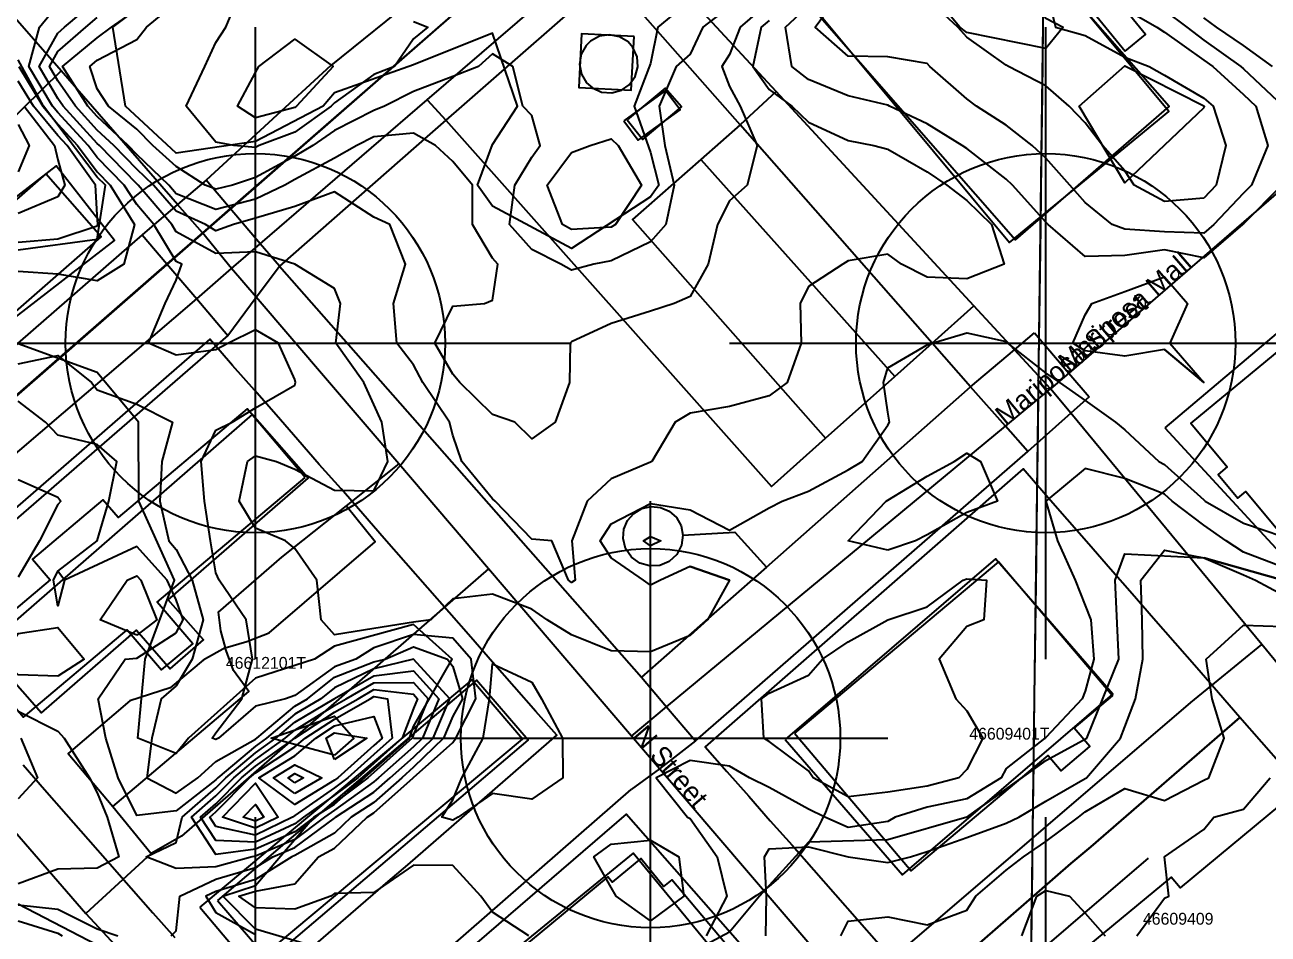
# Model space of a CAD drawing. Header units: metres. Extents: x 5999505 to 6749006, y 1851910 to 2460485.
# Drawn here: x 6330562 to 6331506, y 2152505 to 2153195 of the extents above; entities that cross this region are included whole.
import ezdxf

# ---------------------------------------------------------------- set-up
doc = ezdxf.new("R2010")
doc.units = ezdxf.units.M
for name, color, linetype in [('ADJOINING_LABELS', 230, 'Continuous'), ('ADJOINING_PARCELS', 241, 'Continuous'), ('BUILDINGS', 9, 'Continuous'), ('CENTER', 1, 'Continuous'), ('CL_LOCAL', 4, 'Continuous'), ('CL_MAJOR', 2, 'Continuous'), ('CL_TRAIL', 6, 'Continuous'), ('CONTOUR_1FT', 251, 'Continuous'), ('CONTOUR_INDEX', 150, 'Continuous'), ('CONTOUR_MAJOR', 92, 'Continuous'), ('PLSS_QQ', 8, 'Continuous'), ('PLSS_QQ_3D', 7, 'Continuous'), ('RAILROAD', 5, 'Continuous'), ('ROAD_LABELS', 3, 'Continuous')]:
    doc.layers.add(name, color=color, linetype=linetype)

msp = doc.modelspace()

# ---------------------------------------------------------------- linework, layer by layer
at = {"layer": 'ADJOINING_PARCELS'}
for points in [[(6330724.2782, 2152446.4336), (6330837.6054, 2152544.532), (6330852.5083, 2152557.3344), (6330965.6896, 2152655.6165), (6330949.722, 2152673.7691), (6330933.3194, 2152692.4714), (6330916.9169, 2152711.1737), (6330900.5159, 2152730.058), (6330884.1134, 2152748.7603), (6330867.5644, 2152767.4639), (6330851.1634, 2152786.3482), (6330834.761, 2152805.0506), (6330818.3586, 2152823.7529), (6330801.9577, 2152842.6373), (6330785.4088, 2152861.3409), (6330769.0065, 2152880.0433), (6330752.6057, 2152898.9277), (6330736.2034, 2152917.6301), (6330736.2034, 2152917.6301), (6330719.6561, 2152936.5157), (6330702.3838, 2152956.3175), (6330589.2013, 2152857.8544), (6330574.1505, 2152844.8713), (6330460.9685, 2152746.5907)], [(6331243.0464, 2152459.8385), (6331355.9352, 2152558.3067), (6331371.1293, 2152570.9249), (6331484.3087, 2152669.2091), (6331467.9058, 2152687.9111), (6331451.5044, 2152706.7951), (6331435.1015, 2152725.4971), (6331418.6986, 2152744.1991), (6331402.4438, 2152763.082), (6331386.041, 2152781.784), (6331369.6397, 2152800.668), (6331353.2369, 2152819.3701), (6331336.8342, 2152838.0721), (6331319.7079, 2152857.8723), (6331205.7857, 2152758.3206), (6331191.1761, 2152745.5156), (6331078.286, 2152646.8661), (6331094.8352, 2152628.1627), (6331111.3844, 2152609.4593), (6331127.7871, 2152590.7571), (6331144.3364, 2152572.0537), (6331160.7392, 2152553.3516), (6331177.2885, 2152534.6482), (6331193.6913, 2152515.9461), (6331210.0941, 2152497.2439)], [(6330560.5437, 2152633.0917), (6330576.9461, 2152614.3892), (6330593.3485, 2152595.6867), (6330609.8959, 2152576.801), (6330626.2983, 2152558.0985), (6330642.7007, 2152539.3961), (6330659.1032, 2152520.6936), (6330675.6522, 2152501.99)]]:
    msp.add_lwpolyline(points, dxfattribs=at)
for points in [[(6331371.1293, 2152570.9249), (6331355.9352, 2152558.3067), (6331243.0464, 2152459.8385), (6331259.5958, 2152441.1352), (6331275.9987, 2152422.4331), (6331292.4017, 2152403.731), (6331308.9526, 2152385.2098), (6331325.3556, 2152366.5077), (6331340.742, 2152348.9062), (6331454.211, 2152446.6419), (6331469.2616, 2152459.6254), (6331582.8657, 2152556.0862), (6331566.1741, 2152575.3366), (6331549.7711, 2152594.0385), (6331533.3696, 2152612.9225), (6331516.9666, 2152631.6244), (6331500.7101, 2152650.3252), (6331484.3087, 2152669.2091), (6331371.1293, 2152570.9249)], [(6331012.2104, 2152361.0631), (6331013.3705, 2152359.5973), (6331020.8974, 2152366.271), (6331133.9279, 2152464.0089), (6331018.2357, 2152595.6596), (6330905.0603, 2152498.1054), (6330897.5349, 2152491.6137), (6331005.0974, 2152369.131), (6331012.2104, 2152361.0631)]]:
    msp.add_lwpolyline(points, close=True, dxfattribs=at)
at = {"layer": 'BUILDINGS'}
for points in [[(6331163.8766, 2153204.655), (6331309.2479, 2153029.8011), (6331430.2007, 2153129.2957), (6331284.8321, 2153304.5131), (6331163.8766, 2153204.655)], [(6331165.5184, 2153201.1829), (6331313.9822, 2153031.8375), (6331430.6137, 2153133.2244), (6331282.1497, 2153302.5691), (6331165.5184, 2153201.1829)], [(6331397.171, 2153175.0753), (6331412.5113, 2153187.6924), (6331342.5985, 2153273.8221), (6331326.9653, 2153261.2074), (6331397.171, 2153175.0753)], [(6331024.5406, 2153186.1367), (6330984.4145, 2153188.286), (6330982.3223, 2153147.5268), (6331022.1554, 2153145.3799), (6331024.5406, 2153186.1367)], [(6330982.9068, 2153165.216), (6330984.3393, 2153157.6679), (6330988.2997, 2153151.0821), (6330992.7214, 2153147.1503), (6330999.7576, 2153144.0344), (6331007.4596, 2153143.498), (6331014.8905, 2153145.6215), (6331020.6078, 2153149.6159), (6331025.142, 2153155.8408), (6331027.2539, 2153163.2506), (6331026.7013, 2153170.9007), (6331023.5355, 2153177.9169), (6331019.8195, 2153182.1342), (6331013.2299, 2153186.1202), (6331005.6531, 2153187.6386), (6330998.0253, 2153186.4997), (6330991.2555, 2153182.8052), (6330987.9175, 2153179.5195), (6330984.1412, 2153172.8151), (6330982.9068, 2153165.216)], [(6331016.6904, 2153122.1239), (6331027.4121, 2153107.4731), (6331059.2471, 2153130.5129), (6331048.2324, 2153145.1662), (6331016.6904, 2153122.1239)], [(6331019.2168, 2153122.9042), (6331031.0216, 2153108.1352), (6331060.4086, 2153132.7971), (6331048.0129, 2153146.9884), (6331019.2168, 2153122.9042)], [(6330486.8822, 2153011.7881), (6330530.955, 2152954.9945), (6330630.0375, 2153031.3646), (6330585.6716, 2153088.1605), (6330486.8822, 2153011.7881)], [(6330492.4735, 2153007.5553), (6330534.4809, 2152959.7349), (6330619.9217, 2153034.1418), (6330577.9142, 2153081.9621), (6330492.4735, 2153007.5553)], [(6331427.3268, 2152889.0665), (6331550.5051, 2152755.4631), (6331699.8822, 2152883.7432), (6331692.2769, 2152892.5431), (6331652.633, 2152939.3958), (6331697.7992, 2152980.2399), (6331623.8953, 2153055.0423), (6331427.3268, 2152889.0665)], [(6331861.6788, 2152825.0433), (6331756.6376, 2152951.507), (6331689.9668, 2152896.7124), (6331654.2756, 2152939.6009), (6331705.9021, 2152982.1397), (6331644.6768, 2153055.8191), (6331447.0167, 2152892.5098), (6331474.584, 2152859.5176), (6331467.7973, 2152853.7479), (6331482.5945, 2152835.7872), (6331488.7893, 2152840.8336), (6331553.498, 2152763.1206), (6331541.9904, 2152753.3847), (6331636.5873, 2152639.7482), (6331861.6788, 2152825.0433)], [(6330774.7786, 2152851.416), (6330730.6663, 2152903.4766), (6330632.7049, 2152820.9077), (6330621.0953, 2152834.4737), (6330567.6879, 2152789.403), (6330581.0376, 2152773.6382), (6330517.5991, 2152720.2762), (6330560.8412, 2152669.3146), (6330639.6236, 2152735.6574), (6330665.746, 2152705.2248), (6330689.3507, 2152725.0551), (6330662.3583, 2152756.5871), (6330774.7786, 2152851.416)], [(6330531.0935, 2152722.1313), (6330574.611, 2152672.5875), (6330646.6243, 2152735.3451), (6330672.2587, 2152706.1543), (6330697.4044, 2152728.0837), (6330670.7537, 2152758.4114), (6330776.9429, 2152850.925), (6330734.4413, 2152899.2952), (6330531.0935, 2152722.1313)], [(6331139.1342, 2152652.4111), (6331228.105, 2152549.6688), (6331387.754, 2152686.7465), (6331298.7537, 2152789.4886), (6331139.1342, 2152652.4111)], [(6331146.2063, 2152657.2318), (6331234.7233, 2152552.7456), (6331338.5857, 2152640.3654), (6331348.4526, 2152628.6342), (6331370.2869, 2152647.0233), (6331358.3869, 2152660.9556), (6331387.597, 2152685.4736), (6331301.11, 2152787.3941), (6331146.2063, 2152657.2318)], [(6330694.7424, 2152525.134), (6330733.0488, 2152479.6744), (6330939.5867, 2152652.7359), (6330901.2772, 2152697.8312), (6330694.7424, 2152525.134)], [(6330708.2332, 2152530.1203), (6330747.3009, 2152484.5817), (6330943.8876, 2152651.9361), (6330904.8198, 2152697.4745), (6330708.2332, 2152530.1203)], [(6331579.305, 2152550.6542), (6331551.1602, 2152584.7433), (6331556.4671, 2152588.7047), (6331522.2258, 2152629.761), (6331514.5541, 2152623.2704), (6331524.708, 2152610.8089), (6331438.8566, 2152539.7885), (6331432.1829, 2152547.8527), (6331361.9677, 2152489.8113), (6331371.2515, 2152478.449), (6331357.0889, 2152466.5505), (6331388.1398, 2152429.5249), (6331400.5295, 2152439.6176), (6331418.5203, 2152417.99), (6331579.305, 2152550.6542)], [(6330928.6287, 2152488.4826), (6330994.2853, 2152408.5397), (6331089.4221, 2152486.0724), (6331023.765, 2152565.9787), (6330928.6287, 2152488.4826)], [(6330998.8971, 2152417.0576), (6331094.4879, 2152496.3706), (6331052.9907, 2152545.8607), (6331046.7957, 2152540.8144), (6331029.3884, 2152562.0734), (6331007.8497, 2152544.0462), (6331004.3665, 2152548.0796), (6330936.5093, 2152491.8403), (6330998.8971, 2152417.0576)]]:
    msp.add_lwpolyline(points, close=True, dxfattribs=at)
at = {"layer": 'CENTER'}
for p, q in [((6331036.8765, 2152473.3947, 275.3327), (6331036.8765, 2152833.3947, 275.3327)), ((6330856.8765, 2152653.3947, 275.3327), (6331216.8765, 2152653.3947, 275.3327))]:
    msp.add_line(p, q, dxfattribs=at)
msp.add_circle((6331036.8765, 2152653.3947, 275.3327), 144, dxfattribs=at)
at = {"layer": 'CL_LOCAL'}
for points in [[(6331635.5621, 2153173.8901), (6331608.8844, 2153150.8074), (6331354.4112, 2152930.6216), (6331340.5409, 2152918.6114)], [(6330589.456, 2153160.0705), (6330443.0844, 2153016.444)], [(6331132.2933, 2153144.3682), (6331104.982, 2153119.1067), (6331075.1131, 2153092.8468), (6331023.256, 2153047.2892), (6331169.5779, 2152881.1646)], [(6330867.3825, 2153138.2752), (6330881.3782, 2153122.6873), (6331128.7534, 2152844.6183), (6331169.5779, 2152881.1646)], [(6331075.1131, 2153092.8468), (6331222.2381, 2152928.1722)], [(6331169.5779, 2152881.1646), (6331222.2381, 2152928.1722), (6331250.5753, 2152953.4617), (6331282.2778, 2152981.782)], [(6331022.5021, 2152655.0052), (6331049.0555, 2152677.1053), (6331306.3769, 2152890.2749), (6331340.5409, 2152918.6114)], [(6330845.6871, 2152861.7566), (6330805.7507, 2152829.9364)], [(6330805.7507, 2152829.9364), (6330756.7587, 2152790.8363), (6330708.566, 2152749.1812), (6330710.441, 2152734.8577), (6330713.8815, 2152722.0504), (6330730.447, 2152726.7931), (6330747.2908, 2152733.3174), (6330827.7361, 2152802.414), (6330805.7507, 2152829.9364)], [(6330913.8933, 2152781.9746), (6330680.8267, 2152579.0584), (6330657.7459, 2152565.9592), (6330608.3182, 2152520.2732)], [(6330713.8815, 2152722.0504), (6330697.307, 2152712.6477), (6330672.1401, 2152691.7016), (6330641.6126, 2152681.6853), (6330594.84, 2152641.7299), (6330628.6479, 2152601.5861), (6330731.8052, 2152688.7725), (6330720.2736, 2152704.7044), (6330713.8815, 2152722.0504)], [(6331190.5251, 2152458.5211), (6331225.1268, 2152490.1306), (6331446.9535, 2152680.619), (6331500.7597, 2152724.4503)], [(6330628.6479, 2152601.5861), (6330657.7459, 2152565.9592)], [(6331234.3235, 2152407.3012), (6331414.9549, 2152562.411)]]:
    msp.add_lwpolyline(points, dxfattribs=at)
at = {"layer": 'CL_MAJOR'}
for points in [[(6331873.6113, 2154063.7456), (6331754.0315, 2153959.4685), (6331609.9553, 2153833.7296), (6331591.1269, 2153817.3182), (6331446.8137, 2153691.4365), (6331328.5883, 2153588.3515), (6331322.8335, 2153583.338), (6331300.404, 2153563.7523), (6331273.0755, 2153539.9107), (6331139.0105, 2153427.7816), (6331088.2385, 2153378.6834), (6331046.19, 2153342.8754), (6331024.6092, 2153323.2102), (6331018.3526, 2153317.764), (6330993.1784, 2153295.8346), (6330969.6269, 2153275.2754), (6330717.7916, 2153055.6562), (6330696.66, 2153037.2254)], [(6330696.66, 2153037.2254), (6330677.8492, 2153058.7874), (6330589.456, 2153160.0705), (6330405.6466, 2153370.6686), (6330384.4848, 2153394.9078), (6330361.2042, 2153421.6038), (6330334.208, 2153452.5536), (6330118.2109, 2153700.0806), (6330091.9409, 2153730.1873), (6330068.5323, 2153755.5011)], [(6330718.8242, 2153010.102), (6330740.633, 2153028.9277), (6330867.3825, 2153138.2752), (6330989.9989, 2153243.98), (6330995.1042, 2153248.3799), (6331018.0347, 2153268.2524)], [(6332912.9293, 2151098.4123), (6332783.8764, 2151239.2296), (6332735.1951, 2151292.3435), (6332701.3731, 2151331.3198), (6332462.1429, 2151605.5582), (6332274.3143, 2151825.7515), (6332123.9545, 2152001.2599), (6331800.8482, 2152373.1778), (6331669.7031, 2152521.9179), (6331642.2074, 2152552.9797), (6331620.1284, 2152579.9197), (6331541.9322, 2152674.5994), (6331500.7597, 2152724.4503), (6331355.8319, 2152900.1369), (6331340.5409, 2152918.6114), (6331313.153, 2152948.4349), (6331282.2778, 2152981.782), (6331132.2933, 2153144.3682), (6331077.3101, 2153203.6167), (6331035.0842, 2153249.8726), (6331031.1056, 2153254.2376), (6331018.0347, 2153268.2524)], [(6330696.66, 2153037.2254), (6330669.6848, 2153013.7092), (6330542.4224, 2152902.7284), (6330420.501, 2152796.4009), (6330416.6345, 2152793.0104), (6330392.7578, 2152772.1995)], [(6330718.8242, 2153010.102), (6330696.66, 2153037.2254)], [(6330412.8958, 2152748.1143), (6330439.1299, 2152770.5442), (6330692.3803, 2152987.0547), (6330718.8242, 2153010.102)], [(6331334.2275, 2152290.4892), (6331234.3235, 2152407.3012), (6331190.5251, 2152458.5211), (6331177.2898, 2152473.9934), (6331043.6315, 2152630.257), (6331022.5021, 2152655.0052), (6330913.8933, 2152781.9746), (6330845.6871, 2152861.7566), (6330737.4865, 2152988.2864), (6330718.8242, 2153010.102)], [(6330412.8958, 2152748.1143), (6330433.0917, 2152723.9559), (6330462.0223, 2152689.3859), (6330489.2758, 2152657.5604), (6330511.5083, 2152631.6012), (6330608.3182, 2152520.2732), (6330704.0498, 2152416.7091), (6330729.2463, 2152387.6676), (6330742.7723, 2152371.9378), (6330877.9646, 2152213.403), (6330942.1043, 2152137.8049), (6330987.3215, 2152084.4978), (6331004.6224, 2152064.5139), (6331009.0347, 2152059.4171), (6331027.2693, 2152038.9523)]]:
    msp.add_lwpolyline(points, dxfattribs=at)
at = {"layer": 'CL_TRAIL'}
for points in [[(6330947.3162, 2153298.8319), (6330860.6235, 2153218.063), (6330794.1361, 2153164.3249), (6330699.4493, 2153077.1779)], [(6331008.4963, 2153234.2168), (6330893.2724, 2153133.1115)], [(6331279.8103, 2152920.2008), (6331250.5753, 2152953.4617), (6331104.982, 2153119.1067), (6331015.8269, 2153220.5404), (6331008.4963, 2153234.2168)], [(6330893.2724, 2153133.1115), (6330881.3782, 2153122.6873), (6330867.3589, 2153110.3873)], [(6330867.3589, 2153110.3873), (6330755.1445, 2153011.9156), (6331029.901, 2152699.6893)], [(6330755.1445, 2153011.9156), (6330740.633, 2153028.9277), (6330717.7916, 2153055.6562), (6330699.4493, 2153077.1779), (6330677.8492, 2153058.7874), (6330650.8486, 2153035.7447), (6330669.6848, 2153013.7092), (6330692.3803, 2152987.0547), (6330716.0338, 2152959.3001), (6330737.4865, 2152988.2864), (6330755.1445, 2153011.9156)], [(6330650.8486, 2153035.7447), (6330538.3141, 2152937.6769)], [(6330716.0338, 2152959.3001), (6330466.7114, 2152742.9756)], [(6331369.7645, 2152912.5835), (6331355.8319, 2152900.1369), (6331323.362, 2152871.1311), (6331306.3769, 2152890.2749), (6331279.8103, 2152920.2008), (6331313.153, 2152948.4349), (6331328.3194, 2152961.2718)], [(6331328.3194, 2152961.2718), (6331354.4112, 2152930.6216), (6331369.7645, 2152912.5835)], [(6331124.9982, 2152783.2661), (6331279.8103, 2152920.2008)], [(6331070.9091, 2152651.3318), (6331323.362, 2152871.1311)], [(6331022.2981, 2152790.9887), (6331017.9262, 2152797.4322), (6331016.0249, 2152804.9841), (6331016.6108, 2152812.1152), (6331019.4193, 2152818.7183), (6331024.1518, 2152824.1042), (6331030.3353, 2152827.7671), (6331037.3513, 2152829.3115), (6331044.5245, 2152828.5974), (6331051.0938, 2152825.7038), (6331056.446, 2152820.8906), (6331059.9989, 2152814.6358), (6331061.4359, 2152807.6338), (6331060.4058, 2152799.9238), (6331056.8034, 2152792.9995), (6331051.1046, 2152787.6943), (6331043.9007, 2152784.6587), (6331036.1026, 2152784.213), (6331028.619, 2152786.3859), (6331022.2981, 2152790.9887)], [(6331061.4359, 2152807.6338), (6331100.8368, 2152809.8958), (6331124.9982, 2152783.2661), (6331029.901, 2152699.6893)], [(6331029.901, 2152699.6893), (6331049.0555, 2152677.1053), (6331070.9091, 2152651.3318), (6331043.6315, 2152630.257), (6331022.257, 2152614.3765)], [(6330761.8847, 2152387.0721), (6331022.257, 2152614.3765)]]:
    msp.add_lwpolyline(points, dxfattribs=at)
at = {"layer": 'CONTOUR_1FT'}
for points, elevation in [([(6330766.8765, 2153113.5834), (6330739.8765, 2153103.3947), (6330736.8765, 2153102.031), (6330720.5128, 2153103.3947), (6330706.8765, 2153106.0732), (6330684.3765, 2153133.3947), (6330698.4765, 2153163.3947), (6330706.8765, 2153181.6555), (6330714.3765, 2153193.3947), (6330727.0938, 2153223.3947)], 301), ([(6331426.8765, 2153037.8901), (6331396.8765, 2153039.9947), (6331387.2538, 2153043.3947), (6331366.8765, 2153060.2697), (6331355.0455, 2153073.3947), (6331336.8765, 2153093.8709), (6331326.5316, 2153103.3947), (6331306.8765, 2153118.8001), (6331284.3765, 2153133.3947), (6331276.8765, 2153138.8492), (6331248.9454, 2153163.3947), (6331246.8765, 2153165.8437), (6331216.8765, 2153170.7024), (6331186.8765, 2153171.3465), (6331161.808, 2153193.3947), (6331183.9383, 2153223.3947)], 296), ([(6331336.8765, 2153223.3947), (6331344.3765, 2153193.3947), (6331366.8765, 2153186.9661), (6331396.8765, 2153170.6169), (6331415.4479, 2153163.3947), (6331426.8765, 2153156.9082), (6331456.8765, 2153139.3947), (6331464.0596, 2153133.3947), (6331473.4918, 2153103.3947), (6331466.2161, 2153073.3947), (6331456.8765, 2153063.3947)], 295), ([(6330944.5688, 2152503.3947), (6330916.8765, 2152521.3947), (6330907.9876, 2152533.3947), (6330886.8765, 2152556.66), (6330856.8765, 2152556.9661), (6330826.8765, 2152536.3359), (6330796.8765, 2152535.3947), (6330794.0858, 2152533.3947), (6330766.8765, 2152523.4794), (6330736.8765, 2152524.5356), (6330724.305, 2152533.3947), (6330736.8765, 2152537.3116), (6330766.8765, 2152542.9069), (6330784.8765, 2152563.3947), (6330796.8765, 2152569.8069), (6330821.6957, 2152593.3947), (6330826.8765, 2152596.754), (6330856.7015, 2152623.3947), (6330856.8765, 2152623.5493), (6330886.8765, 2152650.1594), (6330889.1367, 2152653.3947), (6330904.2826, 2152683.3947), (6330900.7991, 2152713.3947), (6330886.8765, 2152729.2437), (6330856.8765, 2152732.1447), (6330826.8765, 2152722.1325), (6330813.136, 2152713.3947), (6330796.8765, 2152707.6842), (6330766.8765, 2152685.9299), (6330759.6765, 2152683.3947), (6330736.8765, 2152677.8064), (6330708.8989, 2152653.3947), (6330706.8765, 2152652.3891), (6330704.1072, 2152653.3947), (6330706.8765, 2152657.5807), (6330726.6979, 2152683.3947), (6330734.6542, 2152713.3947), (6330730.0015, 2152743.3947), (6330709.3765, 2152773.3947), (6330706.8765, 2152779.0197), (6330702.7275, 2152803.3947), (6330698.2626, 2152833.3947), (6330695.6265, 2152863.3947), (6330706.8765, 2152887.2722), (6330719.3765, 2152893.3947), (6330736.8765, 2152904.1639), (6330766.8765, 2152921.3947), (6330767.3937, 2152923.3947), (6330766.8765, 2152925.7024), (6330754.4627, 2152953.3947), (6330736.8765, 2152963.5947), (6330716.4765, 2152953.3947), (6330706.8765, 2152948.2883), (6330676.8765, 2152944.2642), (6330655.8765, 2152953.3947), (6330668.3982, 2152983.3947), (6330676.8765, 2153001.1219), (6330681.1622, 2153013.3947), (6330676.8765, 2153015.4247), (6330659.8122, 2153043.3947), (6330646.8765, 2153058.556), (6330637.2261, 2153073.3947), (6330616.8765, 2153094.3299), (6330610.084, 2153103.3947), (6330586.8765, 2153128.4967), (6330582.8573, 2153133.3947), (6330565.016, 2153163.3947), (6330572.9989, 2153193.3947), (6330586.8765, 2153210.3947)], 296), ([(6331096.8765, 2152773.3947), (6331096.8765, 2152773.3947), (6331066.8765, 2152783.7072), (6331096.8765, 2152773.3947), (6331080.1676, 2152743.3947), (6331066.8765, 2152731.4629), (6331036.8765, 2152718.9617), (6331006.8765, 2152719.6947), (6330976.8765, 2152731.7818), (6330958.4149, 2152743.3947), (6330946.8765, 2152751.4304), (6330916.8765, 2152762.8947), (6330886.8765, 2152759.3521), (6330870.2098, 2152743.3947), (6330856.8765, 2152741.5197), (6330826.8765, 2152736.6956), (6330796.8765, 2152731.9053), (6330786.8765, 2152743.3947), (6330783.6072, 2152773.3947), (6330766.8765, 2152797.5613), (6330759.8765, 2152803.3947), (6330736.8765, 2152812.978), (6330724.6265, 2152833.3947), (6330730.9554, 2152863.3947), (6330736.8765, 2152867.8501), (6330752.9479, 2152863.3947), (6330766.8765, 2152857.5738), (6330796.8765, 2152841.6925), (6330826.8765, 2152841.1725), (6330837.4028, 2152863.3947), (6330832.9781, 2152893.3947), (6330826.8765, 2152906.728), (6330819.1178, 2152923.3947), (6330797.9291, 2152953.3947), (6330801.5243, 2152983.3947), (6330796.8765, 2152994.774), (6330766.8765, 2153013.3947), (6330766.8765, 2153013.3947), (6330736.8765, 2153022.673), (6330706.8765, 2153021.3716), (6330676.8765, 2153037.9811), (6330673.5737, 2153043.3947), (6330647.8103, 2153073.3947), (6330646.8765, 2153074.2902), (6330618.6156, 2153103.3947), (6330616.8765, 2153105.0273), (6330590.9758, 2153133.3947), (6330586.8765, 2153139.2354), (6330572.7679, 2153163.3947), (6330586.8765, 2153188.9087), (6330592.0656, 2153193.3947), (6330616.8765, 2153214.4497)], 297), ([(6331126.8765, 2153212.3348), (6331104.8978, 2153193.3947), (6331096.8765, 2153172.5613), (6331090.9305, 2153163.3947), (6331096.8765, 2153148.3947), (6331104.8283, 2153133.3947), (6331117.8067, 2153103.3947), (6331110.2098, 2153073.3947), (6331096.8765, 2153061.3947), (6331087.5661, 2153043.3947), (6331080.7226, 2153013.3947), (6331066.8765, 2152988.8492), (6331054.8765, 2152983.3947), (6331036.8765, 2152977.7697), (6331006.8765, 2152968.3947), (6330976.8765, 2152954.4661), (6330975.805, 2152953.3947), (6330975.3765, 2152923.3947), (6330964.3765, 2152893.3947), (6330946.8765, 2152880.6674), (6330933.7515, 2152893.3947), (6330916.8765, 2152899.3287), (6330891.9901, 2152923.3947), (6330886.8765, 2152929.7327), (6330873.2179, 2152953.3947), (6330886.8765, 2152981.3947), (6330910.8765, 2152983.3947), (6330916.8765, 2152986.1219), (6330920.8765, 2153013.3947), (6330916.8765, 2153018.0101), (6330901.7388, 2153043.3947), (6330901.6133, 2153073.3947), (6330886.8765, 2153091.267), (6330873.6206, 2153103.3947), (6330856.8765, 2153112.7453), (6330826.8765, 2153109.9947), (6330814.0193, 2153103.3947), (6330796.8765, 2153093.7596), (6330766.8765, 2153077.7806), (6330759.3007, 2153073.3947), (6330736.8765, 2153062.67), (6330706.8765, 2153054.8009), (6330676.8765, 2153066.8613), (6330671.1566, 2153073.3947), (6330646.8765, 2153096.6783), (6330640.3547, 2153103.3947), (6330616.8765, 2153125.4355), (6330609.6094, 2153133.3947), (6330590.5751, 2153163.3947), (6330616.8765, 2153185.3375), (6330627.5583, 2153193.3947), (6330646.8765, 2153206.8867)], 299), ([(6330834.8452, 2153133.3947), (6330826.8765, 2153129.9947), (6330796.8765, 2153114.8232), (6330780.4059, 2153103.3947), (6330766.8765, 2153095.3245), (6330736.8765, 2153079.3038), (6330719.5431, 2153073.3947), (6330706.8765, 2153070.4259), (6330698.7336, 2153073.3947), (6330676.8765, 2153087.4314), (6330659.1214, 2153103.3947), (6330646.8765, 2153115.8947), (6330625.338, 2153133.3947), (6330616.8765, 2153146.5947), (6330611.123, 2153163.3947), (6330616.8765, 2153168.1947), (6330646.8765, 2153184.0197), (6330654.1345, 2153193.3947), (6330676.8765, 2153211.7064)], 300), ([(6331396.8765, 2153019.9947), (6331366.8765, 2153019.0909), (6331338.6412, 2153043.3947), (6331336.8765, 2153045.3619), (6331311.7294, 2153073.3947), (6331306.8765, 2153077.9152), (6331276.8765, 2153101.1162), (6331273.4802, 2153103.3947), (6331246.8765, 2153119.9829), (6331218.3765, 2153133.3947), (6331216.8765, 2153134.1176), (6331186.8765, 2153141.109), (6331156.8765, 2153153.6804), (6331144.1265, 2153163.3947), (6331139.393, 2153193.3947), (6331156.8765, 2153209.591)], 297), ([(6331456.8765, 2153063.3947), (6331426.8765, 2153061.0417), (6331403.9674, 2153073.3947), (6331396.8765, 2153084.228), (6331380.0472, 2153103.3947), (6331366.8765, 2153120.814), (6331354.689, 2153133.3947), (6331336.8765, 2153148.8001), (6331308.4554, 2153163.3947), (6331306.8765, 2153164.5947), (6331276.8765, 2153185.6527), (6331270.1159, 2153193.3947), (6331246.8765, 2153215.1052)], 295), ([(6331126.8765, 2153198.5099), (6331120.9406, 2153193.3947), (6331114.6037, 2153163.3947), (6331126.8765, 2153145.9753), (6331144.0823, 2153133.3947), (6331156.8765, 2153121.3113), (6331186.8765, 2153107.3232), (6331206.2882, 2153103.3947), (6331216.8765, 2153100.7081), (6331246.8765, 2153083.5197), (6331261.8765, 2153073.3947), (6331276.8765, 2153061.6555), (6331295.6824, 2153043.3947), (6331305.2975, 2153013.3947), (6331276.8765, 2153002.2607), (6331246.8765, 2153003.5046), (6331227.3112, 2153013.3947), (6331216.8765, 2153021.0137), (6331186.8765, 2153015.8947), (6331182.8765, 2153013.3947), (6331156.8765, 2152996.4382), (6331150.3547, 2152983.3947), (6331151.2008, 2152953.3947), (6331140.5128, 2152923.3947), (6331126.8765, 2152913.3947), (6331096.8765, 2152905.2368), (6331066.8765, 2152900.1447), (6331055.6265, 2152893.3947), (6331037.814, 2152863.3947), (6331036.8765, 2152863.0755), (6331006.8765, 2152850.3359), (6330988.6486, 2152833.3947), (6330977.0907, 2152803.3947), (6330979.6037, 2152773.3947), (6330976.8765, 2152771.5428), (6330974.5327, 2152773.3947), (6330961.8765, 2152803.3947), (6330946.8765, 2152804.4292), (6330918.8765, 2152833.3947), (6330916.8765, 2152835.0613), (6330893.6946, 2152863.3947), (6330886.8765, 2152883.3947), (6330884.2902, 2152893.3947), (6330864.1086, 2152923.3947), (6330856.8765, 2152936.8947), (6330844.1841, 2152953.3947), (6330841.6913, 2152983.3947), (6330850.7748, 2153013.3947), (6330838.8765, 2153043.3947), (6330826.8765, 2153049.0197), (6330796.8765, 2153068.3947), (6330766.8765, 2153057.0903), (6330736.8765, 2153048.1773), (6330720.3765, 2153043.3947), (6330706.8765, 2153038.7126), (6330699.0124, 2153043.3947), (6330676.8765, 2153053.528), (6330659.4835, 2153073.3947), (6330646.8765, 2153085.4842), (6330629.4852, 2153103.3947), (6330616.8765, 2153115.2314), (6330600.2926, 2153133.3947), (6330586.8765, 2153152.5097), (6330580.5199, 2153163.3947), (6330586.8765, 2153174.89), (6330608.2819, 2153193.3947), (6330616.8765, 2153200.6883)], 298), ([(6331096.8765, 2153208.8586), (6331076.6062, 2153193.3947), (6331066.8765, 2153172.8232), (6331056.2313, 2153163.3947), (6331043.439, 2153133.3947), (6331047.7385, 2153103.3947), (6331054.8765, 2153073.3947), (6331048.5091, 2153043.3947), (6331036.8765, 2153030.2912), (6331006.8765, 2153015.937), (6330993.833, 2153013.3947), (6330976.8765, 2153008.8598), (6330968.7515, 2153013.3947), (6330946.8765, 2153024.5649), (6330929.8572, 2153043.3947), (6330933.9165, 2153073.3947), (6330946.8765, 2153094.7105), (6330953.0447, 2153103.3947), (6330946.8765, 2153126.1533), (6330939.8765, 2153133.3947), (6330932.432, 2153163.3947), (6330916.8765, 2153173.1621), (6330906.3765, 2153163.3947), (6330886.8765, 2153155.8947), (6330856.8765, 2153144.4103), (6330834.8452, 2153133.3947)], 300), ([(6331396.8765, 2153207.2228), (6331421.123, 2153193.3947), (6331426.8765, 2153189.4324), (6331456.8765, 2153168.2926), (6331463.685, 2153163.3947), (6331486.8765, 2153142.2979), (6331496.3937, 2153133.3947), (6331505.5607, 2153103.3947), (6331493.1072, 2153073.3947), (6331486.8765, 2153067.1639), (6331464.3217, 2153043.3947), (6331456.8765, 2153036.9796), (6331426.8765, 2153037.8901)], 296), ([(6331426.8765, 2153206.104), (6331444.0765, 2153193.3947), (6331456.8765, 2153183.5988), (6331484.9616, 2153163.3947), (6331486.8765, 2153161.6527), (6331516.8765, 2153133.6186)], 297), ([(6331508.8926, 2153163.3947), (6331486.8765, 2153179.5485), (6331466.3501, 2153193.3947), (6331456.8765, 2153200.3624)], 298), ([(6330856.8765, 2153197.7583), (6330867.7855, 2153193.3947), (6330856.8765, 2153184.5058), (6330842.6265, 2153163.3947), (6330826.8765, 2153157.337), (6330796.8765, 2153135.918), (6330794.508, 2153133.3947), (6330766.8765, 2153113.5834)], 301), ([(6330736.8765, 2153124.4394), (6330723.3933, 2153133.3947), (6330736.8765, 2153158.9266), (6330739.6396, 2153163.3947), (6330766.8765, 2153184.3038), (6330796.0314, 2153163.3947), (6330768.1922, 2153133.3947), (6330766.8765, 2153132.4513), (6330736.8765, 2153124.4394)], 302), ([(6330557.2641, 2153163.3947), (6330575.6803, 2153133.3947), (6330586.8765, 2153119.7504), (6330601.9977, 2153103.3947), (6330616.8765, 2153083.5386), (6330626.7366, 2153073.3947), (6330645.2098, 2153043.3947), (6330637.109, 2153013.3947), (6330616.8765, 2153000.6006), (6330586.8765, 2153005.7947), (6330556.8765, 2153007.6985)], 295), ([(6330556.8765, 2153029.9531), (6330586.8765, 2153032.6804), (6330616.8765, 2153042.5728), (6330617.432, 2153043.3947), (6330616.8765, 2153050.8947), (6330615.4811, 2153073.3947), (6330593.9115, 2153103.3947), (6330586.8765, 2153111.004), (6330568.5032, 2153133.3947), (6330556.8765, 2153152.3052)], 294), ([(6330561.3262, 2153133.3947), (6330584.3765, 2153103.3947), (6330586.8765, 2153092.5613), (6330592.2253, 2153073.3947), (6330586.8765, 2153064.5485), (6330556.8765, 2153051.9268)], 293), ([(6330556.8765, 2153119.3206), (6330565.1457, 2153103.3947), (6330556.8765, 2153083.5485)], 292), ([(6330976.8765, 2153039.7583), (6330970.084, 2153043.3947), (6330958.4731, 2153073.3947), (6330976.8765, 2153098.281), (6330990.939, 2153103.3947), (6331006.8765, 2153108.6524), (6331012.189, 2153103.3947), (6331030.1197, 2153073.3947), (6331010.305, 2153043.3947), (6331006.8765, 2153041.3608), (6330976.8765, 2153039.7583)], 301), ([(6331516.1841, 2153073.3947), (6331486.8765, 2153044.087), (6331486.2195, 2153043.3947), (6331456.8765, 2153018.1117), (6331426.8765, 2153024.1286), (6331396.8765, 2153019.9947)], 297), ([(6331426.8765, 2152948.6578), (6331396.8765, 2152943.5988), (6331366.8765, 2152947.4736), (6331357.302, 2152953.3947), (6331366.8765, 2152974.8232), (6331371.8765, 2152983.3947), (6331396.8765, 2152992.673), (6331426.8765, 2153003.6888), (6331444.3448, 2152983.3947), (6331431.1622, 2152953.3947), (6331456.8765, 2152923.3947), (6331426.8765, 2152948.6578), (6331456.8765, 2152923.3947), (6331456.8765, 2152923.3947), (6331456.8765, 2152923.3947)], 298), ([(6331066.8765, 2152783.7072), (6331044.3765, 2152773.3947), (6331036.8765, 2152769.728), (6331031.4666, 2152773.3947), (6331006.8765, 2152790.2486), (6330998.5193, 2152803.3947), (6331006.8765, 2152816.2518), (6331036.8765, 2152831.6447), (6331066.8765, 2152826.728), (6331096.8765, 2152811.4716), (6331126.8765, 2152828.2223), (6331136.8765, 2152833.3947), (6331156.8765, 2152840.8947), (6331186.8765, 2152857.1044), (6331197.417, 2152863.3947), (6331216.8765, 2152891.087), (6331218.1808, 2152893.3947), (6331216.8765, 2152900.8947), (6331213.6037, 2152923.3947), (6331216.8765, 2152934.6447), (6331246.8765, 2152952.1181), (6331250.6265, 2152953.3947), (6331276.8765, 2152961.3192), (6331306.8765, 2152954.5485), (6331307.7336, 2152953.3947), (6331336.8765, 2152930.4733), (6331347.3765, 2152923.3947), (6331366.8765, 2152909.9464), (6331389.7336, 2152893.3947), (6331396.8765, 2152887.6254), (6331422.7669, 2152863.3947), (6331426.8765, 2152861.1559), (6331456.8765, 2152834.3471), (6331457.814, 2152833.3947), (6331486.8765, 2152816.7875), (6331516.8765, 2152806.609)], 297), ([(6330556.8765, 2152937.5911), (6330586.8765, 2152944.0197), (6330612.5907, 2152923.3947), (6330616.8765, 2152917.9848), (6330646.8765, 2152907.1702), (6330673.8765, 2152893.3947), (6330665.8238, 2152863.3947), (6330664.3391, 2152833.3947), (6330671.1189, 2152803.3947), (6330676.8765, 2152796.6888), (6330689.0237, 2152773.3947), (6330697.2825, 2152743.3947), (6330688.8042, 2152713.3947), (6330676.8765, 2152693.1906), (6330665.4479, 2152683.3947), (6330658.2401, 2152653.3947), (6330654.4417, 2152623.3947), (6330676.8765, 2152611.7731), (6330693.1029, 2152623.3947), (6330706.8765, 2152635.6293), (6330736.8765, 2152652.5332), (6330738.0936, 2152653.3947), (6330766.8765, 2152677.7092), (6330776.4035, 2152683.3947), (6330796.8765, 2152699.6413), (6330826.8765, 2152711.2968), (6330835.4479, 2152713.3947), (6330856.8765, 2152722.7697), (6330882.7385, 2152713.3947), (6330886.8765, 2152707.8133), (6330894.0437, 2152683.3947), (6330886.8765, 2152670.1871), (6330879.7565, 2152653.3947), (6330856.8765, 2152631.2813), (6330847.9552, 2152623.3947), (6330826.8765, 2152604.5665), (6330809.6475, 2152593.3947), (6330796.8765, 2152581.2573), (6330766.8765, 2152564.3566), (6330764.5798, 2152563.3947), (6330736.8765, 2152546.2137), (6330706.8765, 2152537.0282), (6330699.2294, 2152533.3947), (6330706.8765, 2152520.9479), (6330736.8765, 2152504.4014)], 295), ([(6330672.8765, 2152503.3947), (6330676.8765, 2152507.1447), (6330679.6216, 2152533.3947), (6330706.8765, 2152546.345), (6330736.8765, 2152555.1157), (6330750.2257, 2152563.3947), (6330766.8765, 2152570.3686), (6330796.8765, 2152592.7077), (6330797.5993, 2152593.3947), (6330826.8765, 2152612.379), (6330839.2088, 2152623.3947), (6330856.8765, 2152639.0132), (6330871.7565, 2152653.3947), (6330884.4308, 2152683.3947), (6330856.8765, 2152713.3947), (6330826.8765, 2152706.052), (6330796.8765, 2152691.5984), (6330786.5386, 2152683.3947), (6330766.8765, 2152671.6608), (6330745.2535, 2152653.3947), (6330736.8765, 2152647.4656), (6330708.49, 2152623.3947), (6330706.8765, 2152621.755), (6330676.8765, 2152598.2595), (6330646.8765, 2152594.6109), (6330632.7705, 2152623.3947), (6330623.439, 2152653.3947), (6330617.6659, 2152683.3947), (6330638.0529, 2152713.3947), (6330646.8765, 2152714.2668), (6330676.8765, 2152733.2957), (6330682.0541, 2152743.3947), (6330676.8765, 2152758.3947), (6330670.0308, 2152773.3947), (6330646.8765, 2152798.9502), (6330591.9534, 2152773.3947), (6330586.8765, 2152780.2697), (6330616.8765, 2152803.3947), (6330616.8765, 2152803.3947), (6330625.5974, 2152833.3947), (6330631.6866, 2152863.3947), (6330616.8765, 2152876.5407), (6330586.8765, 2152883.5317), (6330577.6457, 2152893.3947), (6330556.8765, 2152909.4343)], 294), ([(6331216.8765, 2152796.1947), (6331186.8765, 2152803.3947), (6331215.7444, 2152833.3947), (6331216.8765, 2152834.1639), (6331246.8765, 2152852.3077), (6331267.2765, 2152863.3947), (6331276.8765, 2152869.8812), (6331287.3112, 2152863.3947), (6331300.3547, 2152833.3947), (6331276.8765, 2152824.685), (6331246.8765, 2152807.8064), (6331238.0529, 2152803.3947), (6331216.8765, 2152796.1947)], 296), ([(6331516.8765, 2152783.3947), (6331486.8765, 2152794.7242), (6331473.7186, 2152803.3947), (6331456.8765, 2152815.2465), (6331432.7781, 2152833.3947), (6331426.8765, 2152838.7678), (6331396.8765, 2152850.4877), (6331366.8765, 2152858.1773), (6331336.8765, 2152833.3947), (6331345.7653, 2152803.3947), (6331359.1841, 2152773.3947), (6331366.8765, 2152754.0398), (6331371.0537, 2152743.3947), (6331373.3322, 2152713.3947), (6331366.8765, 2152689.109), (6331364.5235, 2152683.3947), (6331336.8765, 2152654.0197), (6331336.1946, 2152653.3947), (6331306.8765, 2152630.359), (6331303.09, 2152623.3947), (6331276.8765, 2152607.4183), (6331246.8765, 2152600.8947), (6331222.5661, 2152593.3947), (6331216.8765, 2152590.0947), (6331186.8765, 2152585.6169), (6331169.0798, 2152593.3947), (6331156.8765, 2152599.6016), (6331126.8765, 2152616.0613), (6331111.8765, 2152623.3947), (6331096.8765, 2152632.0789), (6331066.8765, 2152636.5654), (6331041.1622, 2152623.3947), (6331065.0015, 2152593.3947), (6331066.8765, 2152592.3602), (6331087.3643, 2152563.3947), (6331094.8176, 2152533.3947), (6331079.13, 2152503.3947)], 296), ([(6330556.8765, 2152849.8782), (6330586.8765, 2152836.5526), (6330589.0987, 2152833.3947), (6330586.8765, 2152830.786), (6330573.0808, 2152803.3947), (6330556.8765, 2152775.6447)], 293), ([(6331036.8765, 2152799.5711), (6331031.6062, 2152803.3947), (6331036.8765, 2152806.6447), (6331044.6765, 2152803.3947), (6331036.8765, 2152799.5711)], 296), ([(6331124.4955, 2152503.3947), (6331124.7765, 2152533.3947), (6331123.3982, 2152563.3947), (6331126.8765, 2152569.3947), (6331156.8765, 2152570.8204), (6331186.8765, 2152563.3947), (6331186.8765, 2152563.3947), (6331216.8765, 2152559.109), (6331234.2449, 2152563.3947), (6331246.8765, 2152567.3291), (6331276.8765, 2152578.0288), (6331306.8765, 2152588.9947), (6331316.305, 2152593.3947), (6331336.8765, 2152605.5981), (6331366.8765, 2152622.8862), (6331367.6873, 2152623.3947), (6331393.6622, 2152653.3947), (6331396.8765, 2152661.9661), (6331405.0583, 2152683.3947), (6331410.6114, 2152713.3947), (6331410.0271, 2152743.3947), (6331409.064, 2152773.3947), (6331426.8765, 2152796.1947), (6331456.8765, 2152790.3826), (6331486.8765, 2152777.3831), (6331495.9554, 2152773.3947), (6331516.8765, 2152762.2758)], 295), ([(6330591.9534, 2152773.3947), (6330586.8765, 2152753.9829), (6330583.7336, 2152773.3947), (6330586.8765, 2152780.2697)], 294), ([(6330646.8765, 2152731.7086), (6330618.9598, 2152743.3947), (6330639.4994, 2152773.3947), (6330646.8765, 2152776.728), (6330649.8966, 2152773.3947), (6330661.9892, 2152743.3947), (6330646.8765, 2152731.7086)], 293), ([(6331186.8765, 2152608.9947), (6331160.4059, 2152623.3947), (6331156.8765, 2152628.728), (6331126.8765, 2152650.9241), (6331122.9142, 2152653.3947), (6331121.0228, 2152683.3947), (6331126.8765, 2152687.6804), (6331156.8765, 2152701.2325), (6331167.3416, 2152713.3947), (6331186.8765, 2152726.5197), (6331216.8765, 2152743.3947), (6331216.8765, 2152743.3947), (6331246.8765, 2152753.0721), (6331274.2678, 2152773.3947), (6331276.8765, 2152774.4292), (6331291.8765, 2152773.3947), (6331289.7336, 2152743.3947), (6331276.8765, 2152738.1006), (6331255.8765, 2152713.3947), (6331268.5158, 2152683.3947), (6331276.8765, 2152674.2875), (6331289.064, 2152653.3947), (6331276.8765, 2152629.5171), (6331270.9941, 2152623.3947), (6331246.8765, 2152616.8521), (6331216.8765, 2152612.4661), (6331186.8765, 2152608.9947)], 297), ([(6331181.3765, 2152503.3947), (6331186.8765, 2152514.3947), (6331216.8765, 2152517.7024), (6331246.8765, 2152511.5428), (6331276.8765, 2152522.8947), (6331283.8765, 2152533.3947), (6331306.8765, 2152553.109), (6331319.8885, 2152563.3947), (6331336.8765, 2152574.8581), (6331361.6591, 2152593.3947), (6331366.8765, 2152597.4625), (6331396.8765, 2152615.2393), (6331426.8765, 2152606.0707), (6331456.8765, 2152621.6125), (6331460.6265, 2152623.3947), (6331472.2819, 2152653.3947), (6331463.1922, 2152683.3947), (6331458.6412, 2152713.3947), (6331486.8765, 2152739.3406), (6331516.8765, 2152738.2223)], 294), ([(6330586.8765, 2152700.5375), (6330556.8765, 2152701.5342), (6330544.1265, 2152713.3947), (6330556.8765, 2152733.0101), (6330586.8765, 2152737.3947), (6330606.8765, 2152713.3947), (6330586.8765, 2152700.5375)], 294), ([(6330890.7653, 2152593.3947), (6330886.8765, 2152591.2072), (6330878.4765, 2152593.3947), (6330886.8765, 2152606.5197), (6330893.6265, 2152623.3947), (6330909.6847, 2152653.3947), (6330914.5215, 2152683.3947), (6330916.8765, 2152709.9331), (6330946.8765, 2152695.8947), (6330954.0193, 2152683.3947), (6330969.9122, 2152653.3947), (6330970.3011, 2152623.3947), (6330946.8765, 2152607.109), (6330916.8765, 2152611.4716), (6330890.7653, 2152593.3947)], 297), ([(6330734.5431, 2152563.3947), (6330706.8765, 2152555.6618), (6330676.8765, 2152554.5422), (6330653.8977, 2152563.3947), (6330676.8765, 2152574.1947), (6330681.3312, 2152593.3947), (6330706.8765, 2152615.6821), (6330714.4661, 2152623.3947), (6330736.8765, 2152642.3981), (6330752.4134, 2152653.3947), (6330766.8765, 2152665.6124), (6330796.6738, 2152683.3947), (6330796.8765, 2152683.5555), (6330826.8765, 2152700.8073), (6330856.8765, 2152704.5189), (6330876.2786, 2152683.3947), (6330863.7565, 2152653.3947), (6330856.8765, 2152646.7452), (6330830.4625, 2152623.3947), (6330826.8765, 2152620.1915), (6330796.8765, 2152598.7457), (6330789.3963, 2152593.3947), (6330766.8765, 2152576.3806), (6330736.8765, 2152563.7657), (6330734.5431, 2152563.3947)], 293), ([(6330736.8765, 2152569.0661), (6330706.8765, 2152565.1904), (6330688.2918, 2152593.3947), (6330706.8765, 2152609.6092), (6330720.4422, 2152623.3947), (6330736.8765, 2152637.3305), (6330759.5734, 2152653.3947), (6330766.8765, 2152659.564), (6330796.8765, 2152678.2905), (6330805.7855, 2152683.3947), (6330826.8765, 2152695.5625), (6330856.8765, 2152695.6432), (6330868.1265, 2152683.3947), (6330856.8765, 2152656.1578), (6330855.8185, 2152653.3947), (6330826.8765, 2152627.3992), (6330822.3611, 2152623.3947), (6330796.8765, 2152604.4383), (6330781.4388, 2152593.3947), (6330766.8765, 2152582.3927), (6330736.8765, 2152569.0661)], 292), ([(6330736.8765, 2152574.3664), (6330706.8765, 2152575.7538), (6330695.2523, 2152593.3947), (6330706.8765, 2152603.5364), (6330726.4183, 2152623.3947), (6330736.8765, 2152632.2629), (6330766.7333, 2152653.3947), (6330766.8765, 2152653.5156), (6330796.8765, 2152673.0822), (6330814.8765, 2152683.3947), (6330826.8765, 2152690.3178), (6330856.8765, 2152686.7675), (6330859.9743, 2152683.3947), (6330856.8765, 2152675.8947), (6330848.2618, 2152653.3947), (6330826.8765, 2152634.1865), (6330814.7081, 2152623.3947), (6330796.8765, 2152610.1309), (6330773.4812, 2152593.3947), (6330766.8765, 2152588.4047), (6330736.8765, 2152574.3664)], 291), ([(6330706.8765, 2152586.3172), (6330702.2129, 2152593.3947), (6330706.8765, 2152597.4635), (6330732.3944, 2152623.3947), (6330736.8765, 2152627.1953), (6330766.8765, 2152646.7731), (6330774.6956, 2152653.3947), (6330796.8765, 2152667.8738), (6330823.9674, 2152683.3947), (6330826.8765, 2152685.073), (6330837.0892, 2152683.3947), (6330840.7052, 2152653.3947), (6330826.8765, 2152640.9739), (6330807.055, 2152623.3947), (6330796.8765, 2152615.8235), (6330766.8765, 2152594.7996), (6330765.0286, 2152593.3947), (6330736.8765, 2152579.6668), (6330706.8765, 2152586.3172)], 290), ([(6330556.8765, 2152674.044), (6330586.8765, 2152658.8164), (6330591.6637, 2152653.3947), (6330611.0512, 2152623.3947), (6330616.8765, 2152611.8562), (6330624.3183, 2152593.3947), (6330633.1265, 2152563.3947), (6330616.8765, 2152554.728), (6330586.8765, 2152553.9917), (6330556.8765, 2152542.8578)], 293), ([(6330796.8765, 2152621.5161), (6330766.8765, 2152603.0641), (6330739.644, 2152623.3947), (6330766.8765, 2152640.0163), (6330782.6743, 2152653.3947), (6330796.8765, 2152662.6655), (6330826.8765, 2152669.8847), (6330833.1485, 2152653.3947), (6330826.8765, 2152647.7612), (6330799.402, 2152623.3947), (6330796.8765, 2152621.5161)], 289), ([(6330558.8545, 2152653.3947), (6330571.4219, 2152623.3947), (6330556.8765, 2152607.3947)], 292), ([(6330796.8765, 2152637.2567), (6330790.6531, 2152653.3947), (6330796.8765, 2152657.4572), (6330821.508, 2152653.3947), (6330796.8765, 2152637.2567)], 288), ([(6330766.8765, 2152611.3286), (6330750.7141, 2152623.3947), (6330766.8765, 2152633.2595), (6330787.4398, 2152623.3947), (6330766.8765, 2152611.3286)], 288), ([(6330766.8765, 2152619.593), (6330761.7842, 2152623.3947), (6330766.8765, 2152626.5028), (6330773.3553, 2152623.3947), (6330766.8765, 2152619.593)], 287), ([(6330736.8765, 2152584.9671), (6330712.0327, 2152593.3947), (6330736.8765, 2152619.3186), (6330754.1591, 2152593.3947), (6330736.8765, 2152584.9671)], 289), ([(6331406.1072, 2152503.3947), (6331426.8765, 2152531.8157), (6331430.2098, 2152533.3947), (6331426.8765, 2152563.3947), (6331456.8765, 2152584.0197), (6331464.3765, 2152593.3947), (6331486.8765, 2152599.5591), (6331507.109, 2152623.3947)], 293), ([(6330736.8765, 2152590.2675), (6330727.6577, 2152593.3947), (6330736.8765, 2152603.0142), (6330743.2895, 2152593.3947), (6330736.8765, 2152590.2675)], 288), ([(6331036.8765, 2152514.8232), (6331010.8765, 2152533.3947), (6331006.8765, 2152540.0613), (6330993.7515, 2152563.3947), (6331006.8765, 2152572.9401), (6331036.8765, 2152576.0263), (6331058.305, 2152563.3947), (6331062.0377, 2152533.3947), (6331036.8765, 2152514.8232)], 297), ([(6331318.6622, 2152503.3947), (6331330.1265, 2152533.3947), (6331336.8765, 2152537.7495), (6331354.8765, 2152533.3947), (6331366.8765, 2152520.5375), (6331381.8765, 2152503.3947)], 293), ([(6330556.8765, 2152526.8783), (6330586.8765, 2152523.5765), (6330616.8765, 2152508.5166), (6330632.432, 2152503.3947)], 294), ([(6330556.8765, 2152514.5832), (6330586.8765, 2152505.3947), (6330590.2785, 2152503.3947)], 295)]:
    msp.add_lwpolyline(points, dxfattribs=dict(at, elevation=elevation))
at = {"layer": 'CONTOUR_INDEX'}
for points, elevation in [([(6331516.8765, 2153334.7506), (6331456.8765, 2153331.8038), (6331410.5907, 2153313.3947), (6331396.8765, 2153310.5031), (6331379.0987, 2153313.3947), (6331336.8765, 2153324.6818), (6331276.8765, 2153350.3019), (6331219.7488, 2153313.3947), (6331216.8765, 2153312.3275), (6331156.8765, 2153290.5375), (6331110.9941, 2153253.3947), (6331096.8765, 2153238.3274), (6331042.4199, 2153193.3947), (6331036.8765, 2153165.8271), (6331024.5053, 2153133.3947), (6331036.8765, 2153098.1006), (6331043.2401, 2153073.3947), (6331036.8765, 2153064.5526), (6330976.8765, 2153025.2841), (6330916.8765, 2153057.4506), (6330905.5893, 2153073.3947), (6330916.8765, 2153104.2055)], 300), ([(6330916.8765, 2153104.2055), (6330935.9915, 2153133.3947), (6330916.8765, 2153188.7793), (6330856.8765, 2153164.8064), (6330796.8765, 2153143.4546), (6330788.3916, 2153133.3947), (6330736.8765, 2153106.4105), (6330676.8765, 2153097.6985), (6330638.2463, 2153133.3947), (6330628.629, 2153193.3947), (6330676.8765, 2153229.6737)], 300), ([(6330796.8765, 2152640.4579), (6330748.9865, 2152653.3947), (6330796.8765, 2152670.0987), (6330811.6222, 2152653.3947), (6330796.8765, 2152640.4579)], 290)]:
    msp.add_lwpolyline(points, dxfattribs=dict(at, elevation=elevation))
at = {"layer": 'CONTOUR_MAJOR', "elevation": 295}
for points in [[(6331336.8765, 2153177.031), (6331276.8765, 2153189.3947), (6331271.5299, 2153193.3947), (6331221.6133, 2153253.3947), (6331276.8765, 2153259.2936), (6331296.8765, 2153253.3947), (6331336.8765, 2153200.2301), (6331350.0472, 2153193.3947), (6331336.8765, 2153177.031)], [(6330556.8765, 2153024.2035), (6330616.8765, 2153032.2988), (6330623.0493, 2153073.3947), (6330616.8765, 2153079.4188), (6330575.9632, 2153133.3947), (6330556.8765, 2153168.4226)], [(6331456.8765, 2153131.9993), (6331396.8765, 2153075.1594), (6331362.1396, 2153133.3947), (6331396.8765, 2153163.8562), (6331456.8765, 2153133.6511), (6331457.1351, 2153133.3947), (6331456.8765, 2153131.9993)], [(6331516.8765, 2152773.3947), (6331456.8765, 2152790.4317), (6331516.8765, 2152773.3947), (6331576.8765, 2152766.5592), (6331636.8765, 2152771.2894), (6331650.2098, 2152773.3947), (6331696.8765, 2152779.3947), (6331756.8765, 2152823.2648), (6331772.1706, 2152833.3947), (6331772.8765, 2152893.3947), (6331789.7797, 2152953.3947), (6331816.8765, 2152964.0276), (6331876.8765, 2152976.2518), (6331936.8765, 2152975.8947), (6331996.8765, 2152970.692), (6332056.8765, 2152977.5326), (6332116.8765, 2152967.9401), (6332176.8765, 2152956.4559), (6332190.5128, 2152953.3947), (6332218.6156, 2152893.3947), (6332236.8765, 2152881.5079), (6332296.8765, 2152838.0101)], [(6330796.8765, 2152490.7384), (6330736.8765, 2152508.2883), (6330712.1212, 2152533.3947), (6330736.8765, 2152541.5514), (6330781.1678, 2152593.3947), (6330796.8765, 2152603.2831), (6330853.9951, 2152653.3947), (6330856.8765, 2152662.2258), (6330886.3528, 2152713.3947), (6330856.8765, 2152739.7786), (6330796.8765, 2152723.2274), (6330781.7218, 2152713.3947), (6330736.8765, 2152698.9188), (6330686.0214, 2152653.3947), (6330676.8765, 2152641.8182), (6330647.5907, 2152653.3947), (6330653.1555, 2152713.3947), (6330675.5907, 2152773.3947), (6330648.5203, 2152833.3947), (6330648.2672, 2152893.3947), (6330616.8765, 2152931.0137), (6330556.8765, 2152952.9259)], [(6331336.8765, 2152636.3455), (6331368.0765, 2152653.3947), (6331392.4469, 2152713.3947), (6331389.469, 2152773.3947), (6331396.8765, 2152793.3947), (6331456.8765, 2152790.4317)], [(6331276.8765, 2152593.3947), (6331336.8765, 2152636.3455), (6331276.8765, 2152593.3947), (6331216.8765, 2152576.3215), (6331156.8765, 2152574.4716), (6331119.5338, 2152533.3947), (6331096.8765, 2152506.1678), (6331036.8765, 2152473.9858)], [(6330556.8765, 2152527.5613), (6330616.8765, 2152496.4119), (6330654.2191, 2152473.3947), (6330676.8765, 2152452.3557), (6330713.6863, 2152413.3947), (6330736.8765, 2152390.3459), (6330769.1105, 2152353.3947), (6330788.4554, 2152293.3947), (6330796.8765, 2152282.9599), (6330856.8765, 2152238.4794), (6330862.5015, 2152233.3947), (6330856.8765, 2152221.5526), (6330819.9068, 2152173.3947), (6330796.8765, 2152158.7793), (6330736.8765, 2152123.0721), (6330701.1622, 2152113.3947), (6330676.8765, 2152098.6121), (6330641.0144, 2152053.3947), (6330616.8765, 2152005.6674), (6330611.7336, 2151993.3947), (6330556.8765, 2151938.5375)]]:
    msp.add_lwpolyline(points, dxfattribs=at)
at = {"layer": 'IMG_ALIGN_NEAR'}
for p, q in [((6330736.8765, 2152713.3947, 275.3327), (6330736.8765, 2153193.3947, 275.3327)), ((6331336.8765, 2152713.3947, 275.3327), (6331336.8765, 2153193.3947, 275.3327)), ((6330496.8765, 2152953.3947, 275.3327), (6330976.8765, 2152953.3947, 275.3327)), ((6331096.8765, 2152953.3947, 275.3327), (6331576.8765, 2152953.3947, 275.3327)), ((6330736.8765, 2152113.3947, 275.3327), (6330736.8765, 2152593.3947, 275.3327)), ((6331336.8765, 2152113.3947, 275.3327), (6331336.8765, 2152593.3947, 275.3327))]:
    msp.add_line(p, q, dxfattribs=at)
for centre in [(6330736.8765, 2152953.3947, 275.3327), (6331336.8765, 2152953.3947, 275.3327)]:
    msp.add_circle(centre, 144, dxfattribs=at)
at = {"layer": 'PLSS_QQ'}
msp.add_lwpolyline([(6331319.2925, 2151974.0345), (6331319.2938, 2151974.1309), (6331336.2617, 2153294.9762), (6330017.0535, 2153306.4495), (6329999.5734, 2151985.2901), (6331319.2925, 2151974.0345)], dxfattribs=at)
at = {"layer": 'PLSS_QQ_3D'}
for p, q in [((6331334.9564, 2153193.3727, 294.9101), (6331335.6091, 2153244.1745, 295.5598)), ((6331334.3038, 2153142.571, 295.2266), (6331334.9564, 2153193.3727, 294.9101)), ((6331333.6512, 2153091.7693, 296.0871), (6331334.3038, 2153142.571, 295.2266)), ((6331332.9986, 2153040.9675, 297.0727), (6331333.6512, 2153091.7693, 296.0871)), ((6331332.346, 2152990.1658, 297.6131), (6331332.9986, 2153040.9675, 297.0727)), ((6331331.6934, 2152939.364, 297.2938), (6331332.346, 2152990.1658, 297.6131)), ((6331331.0408, 2152888.5623, 296.2014), (6331331.6934, 2152939.364, 297.2938)), ((6331330.3882, 2152837.7605, 295.8527), (6331331.0408, 2152888.5623, 296.2014)), ((6331329.7356, 2152786.9588, 296.3509), (6331330.3882, 2152837.7605, 295.8527)), ((6331329.083, 2152736.1571, 296.4563), (6331329.7356, 2152786.9588, 296.3509)), ((6331328.4303, 2152685.3553, 296.0752), (6331329.083, 2152736.1571, 296.4563)), ((6331327.7777, 2152634.5536, 295.1222), (6331328.4303, 2152685.3553, 296.0752)), ((6331327.1251, 2152583.7518, 293.7644), (6331327.7777, 2152634.5536, 295.1222)), ((6331326.4725, 2152532.9501, 293.043), (6331327.1251, 2152583.7518, 293.7644)), ((6331325.8199, 2152482.1483, 292.6201), (6331326.4725, 2152532.9501, 293.043))]:
    msp.add_line(p, q, dxfattribs=at)
at = {"layer": 'RAILROAD'}
msp.add_lwpolyline([(6323509.3892, 2146772.5044), (6329637.7352, 2152116.2727), (6330082.7849, 2152500.1274), (6332506.4612, 2154618.5677), (6332554.9836, 2154640.2719), (6332606.8115, 2154643.3087), (6332642.4291, 2154656.2711), (6332656.4005, 2154677.2737), (6332678.1586, 2155421.0469), (6332702.3518, 2157223.8221)], dxfattribs=at)

# ---------------------------------------------------------------- texts
at = {"layer": 'ADJOINING_LABELS'}
for s, p in [('46612101T', (6330714.4854, 2152706.0943)), ('46609401T', (6331278.803, 2152652.2827)), ('46609409', (6331410.6279, 2152511.7749))]:
    msp.add_text(s, height=9, dxfattribs=at).set_placement(p)
at = {"layer": 'ROAD_LABELS'}
for s, rotation, p in [('Mariposa Mall', 40.8694, (6331354.4112, 2152930.6216)), ('Mariposa Street', 39.643, (6331306.3769, 2152890.2749)), ('N Street', 310.5347, (6331022.5021, 2152655.0052))]:
    msp.add_text(s, height=15, rotation=rotation, dxfattribs=at).set_placement(p)

doc.saveas('drawing.dxf')
